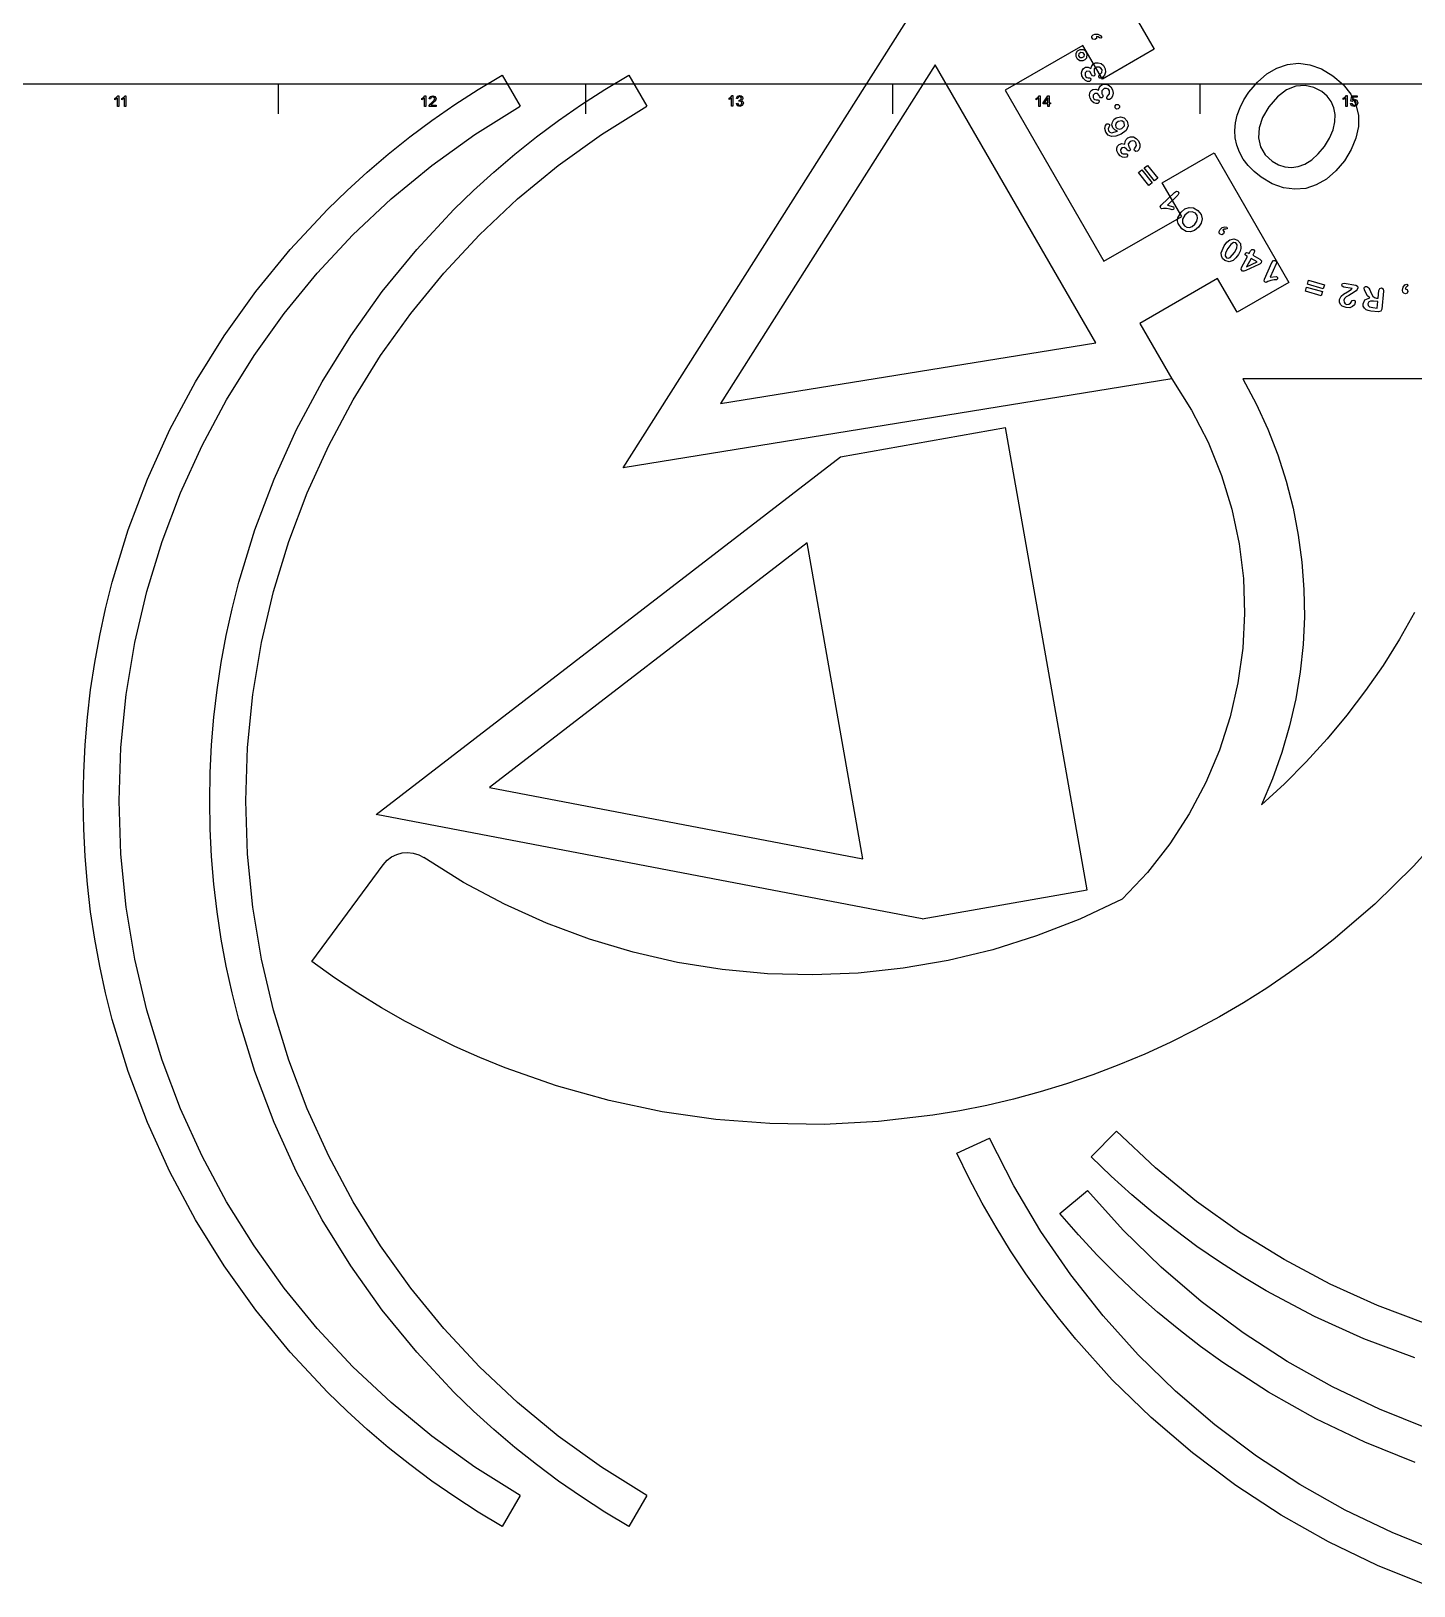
# Model space of a CAD drawing. Extents: x -180 to 1008, y 54 to 897.
# Drawn here: x 538.1 to 769.2, y 62.1 to 321.8 of the extents above; entities that cross this region are included whole.
import ezdxf

# ---------------------------------------------------------------- set-up
doc = ezdxf.new("R2010")
doc.units = 0

msp = doc.modelspace()

# ---------------------------------------------------------------- linework, layer by layer
at = {"layer": 'Layer 1'}
for p, q in [((19.999988, 313.001528), (830.999641, 313.001528)), ((579.43677, 313.001528), (579.43677, 308.00091)), ((630.749997, 313.001528), (630.749997, 308.00091)), ((682.060578, 313.001528), (682.060578, 308.00091)), ((733.373805, 313.001528), (733.373805, 308.00091)), ((552.1104, 310.592923), (552.432662, 310.802896)), ((552.1104, 310.380516), (552.1104, 310.592923)), ((552.341116, 310.494049), (552.1104, 310.380516)), ((552.549846, 310.645417), (552.341116, 310.494049)), ((552.432662, 310.802896), (552.627977, 311.042159)), ((552.549846, 309.245243), (552.549846, 310.645417)), ((552.769582, 309.245243), (552.549846, 309.245243)), ((552.627977, 311.042159), (552.769582, 311.042159)), ((552.769582, 311.042159), (552.769582, 309.245243)), ((553.315231, 310.592923), (553.63752, 310.802896)), ((553.315231, 310.380516), (553.315231, 310.592923)), ((553.545948, 310.494049), (553.315231, 310.380516)), ((553.754704, 310.645417), (553.545948, 310.494049)), ((553.63752, 310.802896), (553.832835, 311.042159)), ((553.754704, 309.245243), (553.754704, 310.645417)), ((553.97444, 309.245243), (553.754704, 309.245243)), ((553.832835, 311.042159), (553.97444, 311.042159)), ((553.97444, 311.042159), (553.97444, 309.245243)), ((603.422833, 310.592923), (603.745095, 310.802896)), ((603.422833, 310.380516), (603.422833, 310.592923)), ((603.653549, 310.494049), (603.422833, 310.380516)), ((603.862279, 310.645417), (603.653549, 310.494049)), ((603.745095, 310.802896), (603.94041, 311.042159)), ((603.862279, 309.245243), (603.862279, 310.645417)), ((604.082015, 309.245243), (603.862279, 309.245243)), ((603.94041, 311.042159), (604.082015, 311.042159)), ((604.082015, 311.042159), (604.082015, 309.245243)), ((604.616684, 309.245243), (604.642349, 309.397828)), ((605.799582, 309.245243), (604.616684, 309.245243)), ((604.642349, 309.397828), (604.786388, 309.635874)), ((604.658224, 310.524661), (604.832796, 310.909206)), ((604.884072, 310.501378), (604.658224, 310.524661)), ((604.786388, 309.635874), (605.074492, 309.906886)), ((604.832796, 310.909206), (605.239301, 311.042265)), ((604.980486, 310.765061), (604.884072, 310.501378)), ((605.01467, 309.57494), (604.921907, 309.456539)), ((604.921907, 309.456539), (605.799582, 309.456434)), ((605.234406, 310.860258), (604.980486, 310.765061)), ((605.26859, 309.800788), (605.01467, 309.57494)), ((605.074492, 309.906886), (605.468774, 310.285293)), ((605.47732, 310.769929), (605.234406, 310.860258)), ((605.239301, 311.042265), (605.647023, 310.899443)), ((605.606727, 310.115721), (605.26859, 309.800788)), ((605.468774, 310.285293), (605.571326, 310.550193)), ((605.571326, 310.550193), (605.47732, 310.769929)), ((605.753227, 310.334241), (605.606727, 310.115721)), ((605.647023, 310.899443), (605.797148, 310.545431)), ((605.797148, 310.545431), (605.753227, 310.334241)), ((605.799582, 309.456434), (605.799582, 309.245243)), ((654.735266, 310.615122), (655.057528, 310.825068)), ((654.735266, 310.402715), (654.735266, 310.615122)), ((654.965983, 310.516247), (654.735266, 310.402715)), ((655.174712, 310.667615), (654.965983, 310.516247)), ((655.057528, 310.825068), (655.252843, 311.064331)), ((655.174712, 309.267442), (655.174712, 310.667615)), ((655.394448, 309.267442), (655.174712, 309.267442)), ((655.252843, 311.064331), (655.394448, 311.064331)), ((655.394448, 311.064331), (655.394448, 309.267442)), ((655.95838, 309.739723), (655.958433, 309.739855)), ((656.135386, 309.375947), (655.95838, 309.739723)), ((655.958433, 309.739855), (656.17817, 309.769144)), ((655.980341, 310.600332), (656.163459, 310.942146)), ((656.200077, 310.561279), (655.980341, 310.600332)), ((656.527234, 309.23556), (656.135386, 309.375947)), ((656.163459, 310.942146), (656.518688, 311.064199)), ((656.17817, 309.769144), (656.306334, 309.499375)), ((656.309932, 310.802976), (656.200077, 310.561279)), ((656.306334, 309.499375), (656.528504, 309.417593)), ((656.523583, 310.883541), (656.309932, 310.802976)), ((656.391794, 310.11469), (656.416136, 310.307571)), ((656.546813, 310.139031), (656.391794, 310.11469)), ((656.416136, 310.307571), (656.451537, 310.304925)), ((656.451537, 310.304925), (656.70424, 310.378161)), ((656.518688, 311.064199), (656.788457, 311.000725)), ((656.734746, 310.804193), (656.523583, 310.883541)), ((656.959377, 309.397908), (656.527234, 309.23556)), ((656.528504, 309.417593), (656.789753, 309.525013)), ((656.798299, 310.040157), (656.546813, 310.139031)), ((656.70424, 310.378161), (656.816555, 310.603983)), ((656.816555, 310.603983), (656.734746, 310.804193)), ((656.788457, 311.000725), (656.976469, 310.829831)), ((656.789753, 309.525013), (656.897174, 309.791131)), ((656.980121, 310.387924), (656.795786, 310.236557)), ((656.795786, 310.236557), (657.042377, 310.083971)), ((656.897174, 309.791131), (656.798299, 310.040157)), ((657.130271, 309.795867), (656.959377, 309.397908)), ((656.976469, 310.829831), (657.042377, 310.599115)), ((657.042377, 310.599115), (656.980121, 310.387924)), ((657.042377, 310.083971), (657.130271, 309.795867)), ((706.047699, 310.592923), (706.369962, 310.802896)), ((706.047699, 310.380516), (706.047699, 310.592923)), ((706.278416, 310.494049), (706.047699, 310.380516)), ((706.487145, 310.645417), (706.278416, 310.494049)), ((706.369962, 310.802896), (706.565277, 311.042159)), ((706.487145, 309.245243), (706.487145, 310.645417)), ((706.706882, 309.245243), (706.487145, 309.245243)), ((706.565277, 311.042159), (706.706882, 311.042159)), ((706.706882, 311.042159), (706.706882, 309.245243)), ((707.19763, 309.875136), (708.014292, 311.03483)), ((707.19763, 309.673709), (707.19763, 309.875136)), ((707.973996, 309.673709), (707.19763, 309.673709)), ((707.973996, 310.682035), (707.413689, 309.875136)), ((707.413689, 309.875136), (707.973996, 309.875136)), ((707.973996, 309.875136), (707.973996, 310.682035)), ((707.973996, 309.245243), (707.973996, 309.673709)), ((708.193732, 309.245243), (707.973996, 309.245243)), ((708.014292, 311.03483), (708.193732, 311.03483)), ((708.193732, 311.03483), (708.193732, 309.875136)), ((708.193732, 309.875136), (708.435429, 309.875136)), ((708.435429, 309.673709), (708.193732, 309.673709)), ((708.193732, 309.673709), (708.193732, 309.245243)), ((708.435429, 309.875136), (708.435429, 309.673709)), ((757.360133, 310.614249), (757.682395, 310.824195)), ((757.360133, 310.401842), (757.360133, 310.614249)), ((757.590849, 310.515374), (757.360133, 310.401842)), ((757.799605, 310.666742), (757.590849, 310.515374)), ((757.682395, 310.824195), (757.87771, 311.063458)), ((757.799605, 309.266569), (757.799605, 310.666742)), ((758.019315, 309.266569), (757.799605, 309.266569)), ((757.87771, 311.063458), (758.019315, 311.063458)), ((758.019315, 311.063458), (758.019315, 309.266569)), ((758.582083, 309.73533), (758.812799, 309.75491)), ((758.757872, 309.372825), (758.582083, 309.735383)), ((758.582083, 309.735383), (758.582083, 309.73533)), ((758.621135, 310.112573), (758.79449, 311.031787)), ((758.827457, 310.085718), (758.621135, 310.112573)), ((759.157048, 309.236089), (758.757872, 309.372825)), ((758.79449, 311.031787), (759.684389, 311.031787)), ((758.812799, 309.75491), (758.9312, 309.500989)), ((758.961733, 310.210231), (758.827457, 310.085718)), ((758.970279, 310.821814), (758.873839, 310.340855)), ((758.873839, 310.340855), (759.211976, 310.453171)), ((758.9312, 309.500989), (759.157048, 309.416773)), ((759.15337, 310.259073), (758.961733, 310.210231)), ((759.684389, 310.821814), (758.970279, 310.821814)), ((759.429251, 310.150408), (759.15337, 310.259073)), ((759.157048, 309.416773), (759.4256, 309.536391)), ((759.627027, 309.453391), (759.157048, 309.236089)), ((759.211976, 310.453171), (759.607501, 310.290796)), ((759.4256, 309.536391), (759.535455, 309.853784)), ((759.535455, 309.853784), (759.429251, 310.150408)), ((759.607501, 310.290796), (759.768632, 309.873311)), ((759.768632, 309.873311), (759.627027, 309.453391)), ((759.684389, 311.031787), (759.684389, 310.821814))]:
    msp.add_line(p, q, dxfattribs=at)
at = {"layer": 'Visible'}
for p, q in [((713.272932, 340.478375), (725.771833, 318.827752)), ((637.041278, 248.888173), (689.521316, 331.615657)), ((715.356179, 320.753493), (715.377346, 320.996433)), ((715.52964, 320.484941), (715.356179, 320.753493)), ((715.377346, 320.996433), (715.546679, 321.198733)), ((715.833963, 320.41898), (715.52964, 320.484941)), ((715.546679, 321.198733), (715.860818, 321.324013)), ((716.107674, 320.607205), (715.833963, 320.41898)), ((715.860818, 321.324013), (716.370194, 321.314223)), ((716.150881, 320.928779), (716.107674, 320.607205)), ((716.15096, 320.928858), (716.150881, 320.928779)), ((716.402903, 320.900733), (716.15096, 320.928858)), ((716.370194, 321.314223), (716.786515, 321.11785)), ((716.64327, 320.709784), (716.402903, 320.900733)), ((716.83914, 320.637843), (716.64327, 320.709784)), ((716.786515, 321.11785), (716.979899, 320.858929)), ((716.952408, 320.713382), (716.83914, 320.637843)), ((716.979899, 320.858929), (716.952408, 320.713382)), ((713.862952, 319.456904), (700.871927, 311.957113)), ((712.71834, 318.122903), (712.949956, 318.530863)), ((712.729452, 317.59924), (712.71834, 318.122903)), ((712.969614, 317.133812), (712.729452, 317.59924)), ((712.949956, 318.530863), (713.386121, 318.766368)), ((713.367891, 316.885871), (712.969614, 317.133812)), ((713.175248, 318.036569), (713.119871, 317.698326)), ((713.119871, 317.698326), (713.330003, 317.427499)), ((713.519021, 318.24305), (713.175248, 318.036569)), ((713.330003, 317.427499), (713.729973, 317.412682)), ((713.386094, 318.766236), (713.87851, 318.769411)), ((713.386121, 318.766368), (713.386094, 318.766236)), ((713.913805, 318.22691), (713.519021, 318.24305)), ((713.519021, 318.24305), (713.519021, 318.24305)), ((713.729973, 317.412682), (714.069195, 317.615247)), ((714.203292, 317.043946), (713.862899, 316.889575)), ((717.112031, 313.827742), (713.862952, 319.456904)), ((713.87851, 318.769411), (714.270913, 318.522767)), ((714.121979, 317.952829), (713.913805, 318.22691)), ((714.069195, 317.615247), (714.121979, 317.952829)), ((714.438394, 317.307352), (714.203292, 317.043946)), ((714.270913, 318.522767), (714.509805, 318.051439)), ((714.509805, 318.051439), (714.438394, 317.307352)), ((725.771833, 318.827752), (717.112031, 313.827742)), ((612.837936, 312.078967), (616.849785, 314.485124)), ((616.850949, 314.485124), (619.848675, 309.288979)), ((633.981292, 312.078967), (637.993142, 314.485124)), ((637.993777, 314.485124), (640.994148, 309.288979)), ((689.201171, 316.173905), (653.326362, 259.627067)), ((715.995491, 269.76483), (689.201171, 316.173905)), ((713.862899, 316.889575), (713.367891, 316.885871)), ((713.629934, 314.854429), (713.711134, 315.272047)), ((713.705102, 314.379503), (713.629934, 314.854429)), ((713.950794, 313.891241), (713.705102, 314.379503)), ((713.711134, 315.272047), (713.935448, 315.594336)), ((713.935448, 315.594336), (714.274352, 315.78682)), ((714.243555, 314.875093), (714.216805, 314.463535)), ((714.216805, 314.463535), (714.342615, 314.218928)), ((714.538141, 315.118298), (714.243555, 314.875093)), ((714.274352, 315.78682), (714.750337, 315.814416)), ((714.989361, 315.07316), (714.538141, 315.118298)), ((714.750337, 315.814416), (715.207087, 315.610396)), ((715.256299, 314.712878), (714.989361, 315.07316)), ((715.207087, 315.610396), (715.345966, 316.023833)), ((715.290033, 314.607706), (715.256299, 314.712878)), ((715.453996, 314.358363), (715.290033, 314.607706)), ((715.345966, 316.023833), (715.587028, 316.328898)), ((715.680373, 314.328994), (715.453996, 314.358363)), ((715.587028, 316.328898), (715.925826, 316.512915)), ((715.85296, 314.468509), (715.680373, 314.328994)), ((715.764219, 315.508426), (715.737761, 314.998336)), ((715.737761, 314.998336), (715.798535, 314.842947)), ((716.180355, 315.821348), (715.764219, 315.508426)), ((715.798535, 314.842947), (715.852775, 314.708036)), ((715.852775, 314.708036), (715.85296, 314.468509)), ((715.925826, 316.512915), (716.406362, 316.561678)), ((716.567017, 315.837488), (716.180355, 315.821348)), ((716.406362, 316.561678), (716.882506, 316.411739)), ((716.505184, 314.332487), (716.577283, 314.451258)), ((716.505184, 314.180431), (716.505184, 314.332487)), ((716.877293, 315.668551), (716.567017, 315.837488)), ((716.577283, 314.451258), (717.016517, 314.904012)), ((717.051045, 315.38849), (716.877293, 315.668551)), ((716.882506, 316.411739), (717.286365, 316.06405)), ((717.016517, 314.904012), (717.051045, 315.38849)), ((717.475595, 314.469885), (717.208498, 314.122699)), ((717.286365, 316.06405), (717.556266, 315.544039)), ((717.621459, 314.958834), (717.475595, 314.469885)), ((717.556266, 315.544039), (717.621459, 314.958834)), ((743.015097, 313.327111), (744.565587, 314.685043)), ((744.565587, 314.685043), (746.236713, 315.671012)), ((746.236713, 315.671012), (748.016569, 316.268361)), ((748.016569, 316.268361), (749.872176, 316.454429)), ((749.872176, 316.454429), (751.770552, 316.206607)), ((751.770552, 316.206607), (753.691398, 315.514154)), ((753.691398, 315.514154), (755.614467, 314.36638)), ((755.614467, 314.36638), (757.31809, 312.917483)), ((608.925381, 309.551725), (612.837936, 312.078967)), ((630.068738, 309.551725), (633.981292, 312.078967)), ((700.871927, 311.957113), (717.373969, 283.378683)), ((714.286258, 313.572472), (713.950794, 313.891241)), ((714.642705, 313.426713), (714.286258, 313.572472)), ((714.342615, 314.218928), (714.508296, 314.096955)), ((714.508296, 314.096955), (714.728377, 314.043059)), ((714.946896, 313.436238), (714.642705, 313.426713)), ((714.728377, 314.043059), (714.97092, 314.016019)), ((715.142608, 313.591601), (714.946896, 313.436238)), ((714.97092, 314.016019), (715.084717, 313.950773)), ((714.995711, 311.499649), (715.196794, 311.836913)), ((715.084717, 313.950773), (715.164304, 313.807025)), ((715.164304, 313.807025), (715.142608, 313.591601)), ((715.196794, 311.836913), (715.521332, 312.052787)), ((715.521332, 312.052787), (715.994195, 312.113773)), ((715.994195, 312.113773), (716.464147, 311.942402)), ((716.464147, 311.942402), (716.573605, 312.364598)), ((716.673908, 313.969241), (716.505184, 314.180431)), ((716.573605, 312.364598), (716.7926, 312.685881)), ((716.942037, 313.950455), (716.673908, 313.969241)), ((716.7926, 312.685881), (717.117614, 312.893261)), ((717.208498, 314.122699), (716.942037, 313.950455)), ((717.419397, 312.221485), (717.026306, 311.880067)), ((717.026306, 311.880067), (717.035831, 311.369395)), ((717.117614, 312.893261), (717.593519, 312.975705)), ((717.803942, 312.264691), (717.419397, 312.221485)), ((717.593519, 312.975705), (718.079056, 312.859659)), ((718.125358, 312.118006), (717.803942, 312.264691)), ((718.079056, 312.859659), (718.506357, 312.541233)), ((718.318371, 311.850857), (718.125358, 312.118006)), ((718.318371, 311.365135), (718.318371, 311.850857)), ((718.506357, 312.541233), (718.812189, 312.041489)), ((718.812189, 312.041489), (718.918392, 311.462317)), ((741.597204, 311.613923), (743.015097, 313.327111)), ((747.892665, 312.004236), (746.361728, 310.867633)), ((749.44963, 312.630662), (747.892665, 312.004236)), ((750.982571, 312.75327), (749.44963, 312.630662)), ((752.431924, 312.435691), (750.982571, 312.75327)), ((753.760349, 311.725577), (752.431924, 312.435691)), ((754.645716, 310.954046), (753.760349, 311.725577)), ((757.31809, 312.917483), (758.602879, 311.305842)), ((605.113963, 306.906586), (608.925381, 309.551725)), ((612.264999, 304.567011), (619.849786, 309.288979)), ((626.257319, 306.906586), (630.068738, 309.551725)), ((633.408356, 304.567011), (640.993143, 309.288979)), ((714.944118, 311.077348), (714.995711, 311.499649)), ((715.052491, 310.608878), (714.944118, 311.077348)), ((715.331943, 310.139137), (715.052491, 310.608878)), ((715.688998, 309.844762), (715.331943, 310.139137)), ((715.830973, 311.404558), (715.55422, 311.141245)), ((715.55422, 311.141245), (715.556865, 310.728813)), ((715.556865, 310.728813), (715.699581, 310.493678)), ((716.054811, 309.72443), (715.688998, 309.844762)), ((715.699581, 310.493678), (715.873439, 310.383665)), ((716.284257, 311.391329), (715.830973, 311.404558)), ((715.873439, 310.383665), (716.096773, 310.34538)), ((716.357573, 309.755306), (716.054811, 309.72443)), ((716.096773, 310.34538), (716.34064, 310.335325)), ((716.57588, 311.050705), (716.284257, 311.391329)), ((716.34064, 310.335325), (716.458723, 310.278281)), ((716.541881, 309.924058), (716.357573, 309.755306)), ((716.458723, 310.278281), (716.548231, 310.140486)), ((716.548231, 310.140486), (716.541881, 309.924058)), ((716.6166, 310.948364), (716.57588, 311.050705)), ((716.797707, 310.711166), (716.6166, 310.948364)), ((717.025566, 310.697672), (716.797707, 310.711166)), ((717.187914, 310.848987), (717.025566, 310.697672)), ((717.035831, 311.369395), (717.107375, 311.218662)), ((717.107375, 311.218662), (717.17098, 311.087879)), ((717.17098, 311.087879), (717.187914, 310.848987)), ((717.848525, 310.759055), (717.912077, 310.882615)), ((717.859637, 310.607423), (717.848525, 310.759055)), ((718.042808, 310.408641), (717.859637, 310.607423)), ((717.912077, 310.882615), (718.318371, 311.365135)), ((718.311598, 310.408668), (718.042808, 310.408641)), ((718.56528, 310.59922), (718.311598, 310.408668)), ((718.807294, 310.964319), (718.56528, 310.59922)), ((718.918392, 311.462317), (718.807294, 310.964319)), ((719.220335, 309.33118), (719.425228, 309.559489)), ((719.234093, 309.020771), (719.220335, 309.33118)), ((719.425228, 309.559489), (719.748918, 309.576422)), ((719.748918, 309.576422), (719.963945, 309.368327)), ((719.963892, 309.36846), (719.98744, 309.062575)), ((719.963945, 309.368327), (719.963892, 309.36846)), ((740.121393, 309.055663), (740.771091, 310.334828)), ((740.771091, 310.334828), (741.597204, 311.613923)), ((744.92915, 309.198571), (743.879159, 307.424059)), ((746.361728, 310.867633), (744.92915, 309.198571)), ((744.92915, 309.198571), (744.92915, 309.198571)), ((755.32205, 310.054656), (754.645716, 310.954046)), ((755.772661, 309.039299), (755.32205, 310.054656)), ((758.602879, 311.305842), (759.455716, 309.566011)), ((759.455716, 309.566011), (759.879413, 307.754821)), ((601.40552, 304.146738), (605.113963, 306.906586)), ((622.548877, 304.146738), (626.257319, 306.906586)), ((718.717203, 306.162481), (718.778163, 306.624258)), ((718.778163, 306.624258), (719.02412, 307.041717)), ((719.02412, 307.041717), (719.423032, 307.355142)), ((719.461105, 308.812306), (719.234093, 309.020771)), ((719.423032, 307.355142), (720.111741, 307.524925)), ((719.770191, 306.727657), (719.439806, 306.456909)), ((719.765508, 308.826329), (719.461105, 308.812306)), ((719.98744, 309.062575), (719.765508, 308.826329)), ((720.367752, 306.845714), (719.770191, 306.727657)), ((720.111741, 307.524925), (720.765817, 307.326117)), ((720.773225, 306.553799), (720.367752, 306.845714)), ((720.765817, 307.326117), (721.247543, 306.788723)), ((720.773331, 306.553799), (720.773225, 306.553799)), ((720.782591, 306.022993), (720.773331, 306.553799)), ((721.247543, 306.788723), (721.420025, 305.997963)), ((739.351238, 306.497126), (739.648108, 307.776429)), ((739.648108, 307.776429), (740.121393, 309.055663)), ((743.879159, 307.424059), (743.289291, 305.681972)), ((755.657303, 305.327854), (755.967295, 306.66081)), ((756.003087, 307.904046), (755.772661, 309.039299)), ((755.967295, 306.66081), (756.003087, 307.904046)), ((759.879413, 307.754821), (759.884698, 305.881421)), ((597.801895, 301.275369), (601.40552, 304.146738)), ((605.067418, 299.393666), (612.264999, 304.567011)), ((618.945252, 301.275369), (622.548877, 304.146738)), ((626.210775, 299.393666), (633.408356, 304.567011)), ((717.497423, 305.544812), (717.605267, 306.049901)), ((717.663502, 304.948548), (717.497423, 305.544812)), ((717.605267, 306.049901), (717.878449, 306.347954)), ((718.081702, 304.450285), (717.663502, 304.948548)), ((717.878449, 306.347954), (718.095328, 306.369385)), ((718.202193, 305.787144), (718.067097, 305.492769)), ((718.067097, 305.492769), (718.126125, 305.171168)), ((718.656191, 304.21814), (718.081702, 304.450285)), ((718.095328, 306.369385), (718.273445, 306.223944)), ((718.126125, 305.171168), (718.333638, 304.959237)), ((718.310486, 306.006271), (718.202193, 305.787144)), ((718.273445, 306.223944), (718.310486, 306.006271)), ((718.333638, 304.959237), (718.639204, 304.854462)), ((718.639204, 304.854462), (719.643482, 305.128782)), ((719.383, 304.265183), (718.656191, 304.21814)), ((718.853226, 305.702371), (718.717203, 306.162481)), ((719.172022, 305.327616), (718.853226, 305.702371)), ((719.643482, 305.128755), (719.172022, 305.327616)), ((719.439806, 306.456909), (719.310399, 306.129064)), ((719.310399, 306.129064), (719.377973, 305.802886)), ((719.377973, 305.802886), (719.606652, 305.562698)), ((720.233079, 304.600251), (719.383, 304.265183)), ((719.606652, 305.562698), (719.949181, 305.468506)), ((719.643482, 305.128782), (719.643482, 305.128755)), ((719.949181, 305.468506), (720.338065, 305.57262)), ((721.083211, 305.248902), (720.233079, 304.600251)), ((720.338065, 305.57262), (720.782591, 306.022993)), ((721.062626, 303.747076), (721.344724, 304.00986)), ((721.420025, 305.997963), (721.083211, 305.248902)), ((721.344724, 304.00986), (721.797849, 304.177077)), ((721.797849, 304.177077), (722.29635, 304.150883)), ((722.29635, 304.150883), (722.774266, 303.91506)), ((739.233472, 305.227405), (739.351238, 306.497126)), ((739.305439, 303.988006), (739.233472, 305.227405)), ((739.567138, 302.778927), (739.305439, 303.988006)), ((743.289291, 305.681972), (743.169898, 304.027931)), ((743.169898, 304.027931), (743.531332, 302.517559)), ((754.205245, 302.567724), (755.065173, 303.952909)), ((755.065173, 303.952909), (755.657303, 305.327854)), ((759.4823, 303.954906), (758.691309, 302.037262)), ((759.884698, 305.881421), (759.4823, 303.954906)), ((719.510132, 302.255199), (719.646842, 302.623287)), ((719.535797, 301.830543), (719.510132, 302.255199)), ((719.727196, 301.38943), (719.535797, 301.830543)), ((719.646842, 302.623287), (719.92693, 302.894325)), ((720.087056, 300.978004), (719.727196, 301.38943)), ((719.92693, 302.894325), (720.380954, 303.039925)), ((720.349204, 302.312931), (720.124679, 302.003871)), ((720.124679, 302.003871), (720.201567, 301.598662)), ((720.201567, 301.598662), (720.384473, 301.39324)), ((720.797408, 302.381934), (720.349204, 302.312931)), ((720.380954, 303.039925), (720.874163, 302.956423)), ((720.384473, 301.39324), (720.57537, 301.316511)), ((721.145864, 302.09973), (720.797408, 302.381934)), ((720.801959, 301.319157), (721.043576, 301.353553)), ((720.874163, 302.956423), (720.905411, 303.391477)), ((720.905411, 303.391477), (721.062626, 303.747076)), ((721.043576, 301.353553), (721.170047, 301.318813)), ((721.204495, 302.006411), (721.145864, 302.09973)), ((721.425554, 301.80591), (721.204495, 302.006411)), ((721.65209, 301.834009), (721.425554, 301.80591)), ((721.763427, 303.403912), (721.438651, 302.996984)), ((721.438651, 302.996984), (721.540489, 302.496472)), ((721.540489, 302.496472), (721.638147, 302.361191)), ((721.638147, 302.361191), (721.724374, 302.244086)), ((721.784355, 302.012206), (721.65209, 301.834009)), ((721.724374, 302.244086), (721.784355, 302.012206)), ((722.133817, 303.516016), (721.763427, 303.403912)), ((722.476452, 303.429921), (722.133817, 303.516016)), ((722.449835, 302.043241), (722.489972, 302.176274)), ((722.488305, 301.89616), (722.449835, 302.043241)), ((722.714656, 303.202141), (722.476452, 303.429921)), ((722.704443, 301.733785), (722.488305, 301.89616)), ((722.489972, 302.176274), (722.802233, 302.724357)), ((722.968788, 301.782468), (722.704443, 301.733785)), ((722.802233, 302.724357), (722.714656, 303.202141)), ((722.774266, 303.91506), (723.165479, 303.478948)), ((723.183788, 302.015804), (722.968788, 301.782468)), ((723.165479, 303.478948), (723.374764, 302.928562)), ((723.355714, 302.418684), (723.183788, 302.015804)), ((723.374764, 302.928562), (723.355714, 302.418684)), ((727.113269, 296.507265), (735.77307, 301.507249)), ((735.77307, 301.507249), (748.271971, 279.856554)), ((740.018569, 301.600171), (739.567138, 302.778927)), ((740.64674, 300.46735), (740.018569, 301.600171)), ((743.531332, 302.517559), (744.315966, 301.187785)), ((753.18285, 301.319686), (754.205245, 302.567724)), ((758.691309, 302.037262), (757.553093, 300.174597)), ((594.304927, 298.295667), (597.801895, 301.275369)), ((598.271135, 293.793355), (605.067418, 299.393666)), ((615.448283, 298.295667), (618.945252, 301.275369)), ((619.414492, 293.793355), (626.210775, 299.393666)), ((720.491471, 300.753135), (720.087056, 300.978004)), ((720.873052, 300.701012), (720.491471, 300.753135)), ((720.57537, 301.316511), (720.801959, 301.319157)), ((721.165205, 300.786181), (720.873052, 300.701012)), ((721.315938, 300.985491), (721.165205, 300.786181)), ((721.170047, 301.318813), (721.283024, 301.199486)), ((721.283024, 301.199486), (721.315938, 300.985491)), ((724.093213, 298.971644), (724.646641, 299.406142)), ((725.794666, 296.804366), (724.093213, 298.971644)), ((724.646641, 299.406142), (726.348095, 297.238864)), ((741.457709, 299.39923), (740.64674, 300.46735)), ((742.451474, 298.395811), (741.457709, 299.39923)), ((744.315966, 301.187785), (745.50438, 300.081993)), ((745.50438, 300.081993), (746.525704, 299.494758)), ((746.525704, 299.494758), (747.609905, 299.148306)), ((747.609905, 299.148306), (748.712449, 299.044993)), ((748.712449, 299.044993), (749.827005, 299.193576)), ((749.827005, 299.193576), (750.946839, 299.619906)), ((750.946839, 299.619906), (752.087443, 300.333903)), ((752.087443, 300.333903), (753.18285, 301.319686)), ((757.553093, 300.174597), (756.131621, 298.468163)), ((590.916456, 295.210819), (594.304927, 298.295667)), ((612.059813, 295.210819), (615.448283, 298.295667)), ((723.155319, 298.235336), (723.708773, 298.669834)), ((724.856773, 296.068084), (723.155319, 298.235336)), ((723.708773, 298.669834), (725.410227, 296.502556)), ((725.410227, 296.502556), (724.856773, 296.068084)), ((726.348095, 297.238864), (725.794666, 296.804366)), ((730.362348, 290.878103), (727.113269, 296.507265)), ((743.628037, 297.457092), (742.451474, 298.395811)), ((745.501827, 296.340307), (743.628037, 297.457092)), ((743.628037, 297.457092), (743.628037, 297.457092)), ((747.386121, 295.661393), (745.501827, 296.340307)), ((752.852392, 296.131855), (751.078112, 295.559952)), ((754.554521, 297.108266), (752.852392, 296.131855)), ((756.131621, 298.468163), (754.554521, 297.108266)), ((587.638323, 292.024014), (590.916456, 295.210819)), ((591.890243, 287.790487), (598.271135, 293.793355)), ((608.78168, 292.024014), (612.059813, 295.210819)), ((613.0336, 287.790487), (619.414492, 293.793355)), ((726.930654, 292.757198), (729.137382, 294.898627)), ((729.721237, 294.447354), (727.967448, 292.745424)), ((729.137382, 294.898627), (729.491969, 295.11456)), ((729.491969, 295.11456), (729.78098, 295.010519)), ((729.885252, 294.744957), (729.721237, 294.447354)), ((729.721237, 294.447354), (729.721237, 294.447354)), ((729.78098, 295.010519), (729.885252, 294.744957)), ((749.249923, 295.400475), (747.386121, 295.661393)), ((751.078112, 295.559952), (749.249923, 295.400475)), ((581.420435, 285.357281), (587.638323, 292.024014)), ((602.563792, 285.357281), (608.78168, 292.024014)), ((726.772724, 292.484175), (726.930654, 292.757198)), ((726.852681, 292.243695), (726.772724, 292.484175)), ((727.007065, 292.154002), (726.852681, 292.243695)), ((727.328613, 292.192869), (727.007065, 292.154002)), ((727.841613, 292.20795), (727.328613, 292.192869)), ((728.433855, 292.060419), (727.841613, 292.20795)), ((727.967448, 292.745424), (728.982865, 292.450996)), ((728.764664, 291.958581), (728.433855, 292.060419)), ((728.969054, 292.037188), (728.764664, 291.958581)), ((729.059541, 292.244727), (728.969054, 292.037188)), ((728.982865, 292.450996), (729.059541, 292.244727)), ((729.734625, 290.649742), (730.273078, 291.606236)), ((730.273078, 291.606236), (730.912998, 292.148842)), ((730.877412, 291.06937), (730.488528, 290.413866)), ((731.511114, 291.560172), (730.877306, 291.06937)), ((730.877306, 291.06937), (730.877412, 291.06937)), ((730.912998, 292.148842), (731.618297, 292.391253)), ((732.12963, 291.646532), (731.511114, 291.560172)), ((731.618297, 292.391253), (732.350874, 292.306216)), ((732.652605, 291.391659), (732.12963, 291.646532)), ((732.350874, 292.306216), (733.066439, 291.871798)), ((732.92539, 291.03471), (732.652605, 291.391659)), ((733.016698, 290.601085), (732.92539, 291.03471)), ((733.066439, 291.871798), (733.591107, 291.215499)), ((733.591107, 291.215499), (733.771606, 290.496601)), ((717.373969, 283.378683), (730.362348, 290.878103)), ((729.676913, 290.16019), (729.734625, 290.649742)), ((729.769894, 289.679595), (729.676913, 290.16019)), ((730.394892, 288.799619), (729.769894, 289.679595)), ((731.094555, 288.375571), (730.394892, 288.799619)), ((730.394892, 288.799619), (730.394892, 288.799619)), ((730.488528, 290.413866), (730.47424, 289.790641)), ((730.47424, 289.790641), (730.812562, 289.276212)), ((730.812562, 289.276212), (731.205971, 289.052798)), ((731.814247, 288.283999), (731.094555, 288.375571)), ((731.205971, 289.052798), (731.640204, 289.018561)), ((731.640204, 289.018561), (732.104204, 289.197498)), ((732.523832, 288.519055), (731.814247, 288.283999)), ((732.104204, 289.197498), (732.561588, 289.592971)), ((733.169547, 289.060127), (732.523832, 288.519055)), ((732.561588, 289.592971), (732.899037, 290.104277)), ((732.899037, 290.104277), (733.016698, 290.601085)), ((733.620132, 289.761563), (733.169547, 289.060127)), ((733.771606, 290.496601), (733.620132, 289.761563)), ((736.618307, 288.359617), (736.763299, 288.665157)), ((736.631801, 288.096145), (736.618307, 288.359617)), ((736.763299, 288.665157), (737.143319, 289.004485)), ((737.143319, 289.004485), (737.582024, 289.143788)), ((737.244813, 288.572897), (737.431926, 288.307838)), ((737.24484, 288.572897), (737.244813, 288.572897)), ((737.448615, 288.72369), (737.24484, 288.572897)), ((737.754665, 288.747284), (737.448615, 288.72369)), ((737.582024, 289.143788), (737.899921, 289.085606)), ((737.947175, 288.827823), (737.754665, 288.747284)), ((737.899921, 289.085606), (737.978793, 288.96022)), ((737.978793, 288.96022), (737.947175, 288.827823)), ((585.938836, 281.409472), (591.890243, 287.790487)), ((607.082193, 281.409472), (613.0336, 287.790487)), ((736.781661, 287.903767), (736.631801, 288.096145)), ((737.091461, 287.824948), (736.781661, 287.903767)), ((736.977955, 284.791239), (737.474551, 285.960828)), ((737.359378, 287.983671), (737.091461, 287.824948)), ((737.431926, 288.307838), (737.359378, 287.983671)), ((737.474551, 285.960828), (737.474577, 285.960828)), ((737.474577, 285.960828), (737.92413, 286.57265)), ((737.92413, 286.57265), (738.398871, 286.95267)), ((738.563045, 286.201281), (738.068248, 285.522758)), ((738.398871, 286.95267), (739.059403, 287.113828)), ((738.991088, 286.512325), (738.563045, 286.201281)), ((739.40987, 286.451312), (738.991088, 286.512325)), ((739.059403, 287.113828), (739.696228, 286.915258)), ((739.642703, 286.110714), (739.40987, 286.451312)), ((739.549966, 285.591312), (739.642703, 286.110714)), ((739.696228, 286.915258), (740.193035, 286.328704)), ((740.193035, 286.328704), (740.26307, 285.528764)), ((575.665985, 278.320972), (581.420435, 285.357281)), ((596.809342, 278.320972), (602.563792, 285.357281)), ((736.995417, 284.275355), (736.977955, 284.791239)), ((737.188854, 283.8421), (736.995417, 284.275355)), ((737.564853, 283.496925), (737.188854, 283.8421)), ((738.28473, 283.284042), (737.564853, 283.496925)), ((737.689736, 284.812115), (737.605599, 284.306338)), ((737.605599, 284.306338), (737.846687, 283.963703)), ((738.068248, 285.522758), (737.689736, 284.812115)), ((737.846687, 283.963703), (738.148708, 283.878732)), ((738.068248, 285.522758), (738.068248, 285.522758)), ((738.148708, 283.878732), (738.455175, 284.00212)), ((738.98696, 283.536401), (738.28473, 283.284042)), ((738.455175, 284.00212), (739.158542, 284.860242)), ((739.398572, 283.937165), (738.98696, 283.536401)), ((739.158542, 284.860242), (739.549966, 285.591312)), ((739.824709, 284.532027), (739.398572, 283.937165)), ((740.105299, 285.047223), (739.824709, 284.532027)), ((740.26307, 285.528764), (740.105299, 285.047223)), ((740.372396, 282.337893), (741.355137, 284.169522)), ((740.98898, 284.429977), (740.994536, 284.707366)), ((741.253378, 284.224132), (740.98898, 284.429977)), ((740.994536, 284.707366), (741.192365, 284.860269)), ((741.192365, 284.860269), (741.495154, 284.777057)), ((741.946744, 283.852102), (741.20906, 282.477196)), ((741.20906, 282.477196), (742.964304, 283.306135)), ((741.355137, 284.169522), (741.253378, 284.224132)), ((741.495154, 284.777057), (741.63951, 284.699614)), ((741.63951, 284.699614), (741.875677, 285.139774)), ((741.875677, 285.139774), (742.10216, 285.368744)), ((742.964304, 283.306135), (741.946744, 283.852102)), ((742.10216, 285.368744), (742.364468, 285.340751)), ((742.467311, 284.822354), (742.231144, 284.382194)), ((742.231144, 284.382194), (743.419096, 283.744813)), ((742.364468, 285.340751), (742.531578, 285.135276)), ((742.531578, 285.135276), (742.467285, 284.822354)), ((742.467285, 284.822354), (742.467311, 284.822354)), ((743.419096, 283.744813), (743.702914, 283.461498)), ((743.702914, 283.461498), (743.665581, 283.124948)), ((744.183158, 280.369713), (745.442706, 283.174849)), ((745.442706, 283.174849), (745.692446, 283.506503)), ((745.692446, 283.506503), (745.999441, 283.516584)), ((745.999441, 283.516584), (746.194439, 283.308331)), ((746.194439, 283.308331), (746.151974, 282.971199)), ((580.431005, 274.674719), (585.938836, 281.409472)), ((601.574362, 274.674719), (607.082193, 281.409472)), ((740.296626, 281.980832), (740.372396, 282.337893)), ((740.51117, 281.733136), (740.296626, 281.980832)), ((740.7435, 281.706016), (740.51117, 281.733136)), ((741.072879, 281.837117), (740.7435, 281.706016)), ((743.227299, 282.842003), (741.072879, 281.837117)), ((743.377053, 282.91098), (743.227299, 282.842003)), ((743.499026, 282.973527), (743.377053, 282.91098)), ((743.600758, 283.043906), (743.499026, 282.973527)), ((743.665581, 283.124948), (743.600758, 283.043906)), ((746.151974, 282.971305), (745.15095, 280.741876)), ((745.15095, 280.741876), (746.203303, 280.843396)), ((746.151974, 282.971199), (746.151974, 282.971305)), ((746.203303, 280.843396), (746.350755, 280.680043)), ((746.350755, 280.680043), (746.343346, 280.453745)), ((570.389698, 270.940588), (575.665985, 278.320972)), ((591.533055, 270.940588), (596.809342, 278.320972)), ((736.36309, 280.485733), (723.372065, 272.986392)), ((739.61217, 274.856729), (736.36309, 280.485733)), ((748.271971, 279.856554), (739.61217, 274.856729)), ((744.137253, 280.057664), (744.183158, 280.369713)), ((744.300395, 279.863725), (744.137253, 280.057664)), ((744.476978, 279.837531), (744.300395, 279.863725)), ((744.761431, 279.992418), (744.476978, 279.837531)), ((745.232574, 280.195935), (744.761431, 279.992418)), ((745.837411, 280.277638), (745.232574, 280.195935)), ((746.182453, 280.305208), (745.837411, 280.277638)), ((746.343346, 280.453745), (746.182453, 280.305208)), ((751.037446, 278.396876), (751.233422, 279.072648)), ((753.683805, 277.629506), (751.037446, 278.396876)), ((751.233422, 279.072648), (753.879755, 278.305278)), ((751.369524, 279.542097), (751.5655, 280.217869)), ((754.015883, 278.774701), (751.369524, 279.542097)), ((751.5655, 280.217869), (754.211833, 279.450499)), ((753.879755, 278.305278), (753.683805, 277.629506)), ((754.211833, 279.450499), (754.015883, 278.774701)), ((757.106556, 279.47029), (757.233133, 279.674045)), ((757.173708, 279.220867), (757.106556, 279.47029)), ((757.47311, 279.079871), (757.173708, 279.220867)), ((757.233133, 279.674045), (757.508299, 279.717463)), ((757.404001, 277.902715), (758.057653, 278.276623)), ((758.852936, 278.832459), (757.47311, 279.079871)), ((757.508299, 279.717463), (759.453831, 279.368637)), ((758.057653, 278.276623), (758.692705, 278.68387)), ((758.745066, 277.956901), (758.279003, 277.685783)), ((758.692705, 278.68387), (758.853042, 278.832459)), ((759.491322, 278.466991), (758.745066, 277.956901)), ((758.853042, 278.832459), (758.852936, 278.832459)), ((759.453831, 279.368637), (759.743682, 279.204781)), ((759.69185, 278.687521), (759.491322, 278.466991)), ((759.80824, 278.925831), (759.69185, 278.687521)), ((759.743682, 279.204781), (759.80824, 278.925831)), ((760.854533, 278.886223), (760.920917, 279.036056)), ((760.912556, 278.60505), (760.854533, 278.886223)), ((761.102686, 278.135124), (760.912556, 278.60505)), ((760.920917, 279.036056), (761.066385, 279.140169)), ((761.066385, 279.140169), (761.268685, 279.165569)), ((761.397537, 277.633025), (761.102686, 278.135124)), ((761.268685, 279.165569), (761.486675, 279.078813)), ((761.486675, 279.078813), (761.628412, 278.905246)), ((761.628412, 278.905246), (761.776208, 278.60423)), ((761.776208, 278.60423), (762.040818, 278.043129)), ((762.040818, 278.043129), (762.303363, 277.568573)), ((763.177149, 277.213317), (763.304069, 278.471833)), ((763.304069, 278.471833), (763.450542, 278.82685)), ((763.450542, 278.82685), (763.748304, 278.915591)), ((763.748304, 278.915591), (764.02982, 278.763033)), ((764.097659, 278.391796), (763.793706, 275.377799)), ((764.02982, 278.763033), (764.097659, 278.391796)), ((767.271703, 278.567638), (767.386082, 279.064102)), ((767.3297, 278.234449), (767.271703, 278.567638)), ((767.492841, 278.027148), (767.3297, 278.234449)), ((767.386082, 279.064102), (767.663894, 279.431131)), ((767.726257, 277.956557), (767.492841, 278.027148)), ((767.663894, 279.431131), (767.957052, 279.567153)), ((767.797489, 279.011079), (767.71816, 278.770309)), ((767.71816, 278.770309), (768.023965, 278.661909)), ((767.71816, 278.770309), (767.71816, 278.770309)), ((768.024733, 278.071069), (767.726257, 277.956557)), ((768.033781, 279.20703), (767.797489, 279.011079)), ((767.957052, 279.567153), (768.093842, 279.510321)), ((768.023965, 278.661909), (768.151865, 278.355337)), ((768.151865, 278.355337), (768.024733, 278.071069)), ((768.144456, 279.38393), (768.033781, 279.20703)), ((768.093842, 279.510321), (768.144456, 279.38393)), ((756.727224, 276.973658), (756.998236, 277.541665)), ((756.734367, 276.557628), (756.727224, 276.973658)), ((756.889519, 276.17512), (756.734367, 276.557628)), ((757.17294, 275.884211), (756.889519, 276.17512)), ((756.998236, 277.541665), (757.404001, 277.902715)), ((757.840113, 275.633624), (757.17294, 275.884211)), ((757.588256, 277.165745), (757.454245, 276.859649)), ((757.454245, 276.859649), (757.482158, 276.543605)), ((757.482158, 276.543605), (757.664112, 276.295426)), ((757.864534, 277.44361), (757.588256, 277.165745)), ((757.664112, 276.295426), (757.95219, 276.167394)), ((758.444949, 275.628862), (757.840113, 275.633624)), ((758.279003, 277.685783), (757.864534, 277.44361)), ((757.95219, 276.167394), (758.275094, 276.187932)), ((758.275094, 276.187932), (758.551232, 276.373743)), ((758.903763, 275.813964), (758.444949, 275.628862)), ((758.551232, 276.373743), (758.679979, 276.574376)), ((758.679979, 276.574376), (758.868891, 276.821523)), ((758.868891, 276.821523), (759.113286, 276.875921)), ((759.21142, 276.12985), (758.903763, 275.813964)), ((759.113286, 276.875921), (759.317042, 276.749371)), ((759.361624, 276.495821), (759.21142, 276.12985)), ((759.317042, 276.749371), (759.361624, 276.495821)), ((760.662896, 276.290055), (760.981983, 276.965059)), ((760.697027, 275.879025), (760.662896, 276.290055)), ((760.876838, 275.520806), (760.697027, 275.879025)), ((761.180447, 275.266145), (760.876838, 275.520806)), ((760.981983, 276.965059), (761.767609, 277.260995)), ((761.767609, 277.260995), (761.397537, 277.633025)), ((761.609627, 276.577445), (761.472282, 276.25931)), ((761.472282, 276.25931), (761.526283, 275.965068)), ((761.526283, 275.965068), (761.737209, 275.75483)), ((761.923211, 276.715875), (761.609627, 276.577445)), ((761.737209, 275.75483), (762.279048, 275.640821)), ((762.409011, 276.715875), (761.923211, 276.715875)), ((762.279048, 275.641218), (763.011176, 275.567373)), ((762.279048, 275.640821), (762.279048, 275.641218)), ((762.303363, 277.568573), (762.554902, 277.332671)), ((763.119761, 276.644199), (762.409011, 276.715875)), ((762.554902, 277.332671), (762.899257, 277.241284)), ((762.899257, 277.241363), (763.177149, 277.213317)), ((762.899257, 277.241284), (762.899257, 277.241363)), ((763.011176, 275.567373), (763.119761, 276.644199)), ((763.793706, 275.377799), (763.64136, 275.017993)), ((575.380845, 267.610637), (580.431005, 274.674719)), ((596.524201, 267.610637), (601.574362, 274.674719)), ((723.372065, 272.986392), (728.724579, 263.719902)), ((761.513292, 275.140812), (761.180447, 275.266145)), ((761.967793, 275.070698), (761.513292, 275.140812)), ((763.258349, 274.940549), (761.967793, 275.070698)), ((763.64136, 275.017993), (763.258349, 274.940549)), ((565.606298, 263.241633), (570.389698, 270.940588)), ((586.749655, 263.241633), (591.533055, 270.940588)), ((570.802447, 260.241637), (575.380845, 267.610637)), ((591.945804, 260.241637), (596.524201, 267.610637)), ((653.326362, 259.627067), (715.995491, 269.76483)), ((561.330508, 255.249609), (565.606298, 263.241633)), ((582.473864, 255.249609), (586.749655, 263.241633)), ((728.724579, 263.719902), (637.041278, 248.888173)), ((728.722701, 263.719346), (732.008532, 258.532414)), ((740.558583, 263.719346), (742.776261, 259.579457)), ((781.934866, 263.719373), (740.559377, 263.719373)), ((566.709905, 252.592128), (570.802447, 260.241637)), ((587.853262, 252.592128), (591.945804, 260.241637)), ((732.008532, 258.532414), (734.771657, 253.151954)), ((742.776261, 259.579457), (744.726785, 255.340985)), ((557.577052, 246.990018), (561.330508, 255.249609)), ((578.720409, 246.990018), (582.473864, 255.249609)), ((673.373816, 250.72332), (700.948656, 255.585827)), ((714.561451, 178.377332), (700.948656, 255.585827)), ((744.726785, 255.340985), (746.409613, 251.016314)), ((563.117312, 244.68652), (566.709905, 252.592128)), ((584.260668, 244.68652), (587.853262, 252.592128)), ((734.771657, 253.151954), (737.01537, 247.612434)), ((595.761038, 190.934441), (673.373816, 250.72332)), ((746.409613, 251.016314), (747.8242, 246.61783)), ((554.360655, 238.488364), (557.577052, 246.990018)), ((575.504011, 238.488364), (578.720409, 246.990018)), ((737.01537, 247.612434), (738.742964, 241.948324)), ((560.03876, 236.549222), (563.117312, 244.68652)), ((581.182116, 236.549222), (584.260668, 244.68652)), ((747.8242, 246.61783), (748.970004, 242.157919)), ((738.742964, 241.948324), (739.957736, 236.194092)), ((748.970004, 242.157919), (749.846481, 237.648966)), ((551.69604, 229.770148), (554.360655, 238.488364)), ((557.488342, 228.204644), (560.03876, 236.549222)), ((572.839396, 229.770148), (575.504011, 238.488364)), ((578.631699, 228.204644), (581.182116, 236.549222)), ((749.846481, 237.648966), (750.453088, 233.103357)), ((667.788468, 236.322861), (614.739577, 195.455371)), ((677.096498, 183.548342), (667.788468, 236.322861)), ((739.957736, 236.194092), (740.662978, 230.384207)), ((750.453088, 233.103357), (750.789281, 228.533477)), ((550.575252, 225.337799), (551.69604, 229.770148)), ((571.718608, 225.337799), (572.839396, 229.770148)), ((740.662978, 230.384207), (740.861985, 224.553138)), ((555.480152, 219.677196), (557.488342, 228.204644)), ((576.623509, 219.677196), (578.631699, 228.204644)), ((750.789281, 228.533477), (750.854519, 223.951712)), ((549.597931, 220.860873), (550.575252, 225.337799)), ((570.741287, 220.860873), (571.718608, 225.337799)), ((740.861985, 224.553138), (740.558053, 218.735354)), ((750.854519, 223.951712), (750.648256, 219.370447)), ((769.257043, 224.68414), (766.726537, 220.2206)), ((548.765917, 216.342559), (549.597931, 220.860873)), ((569.909274, 216.342559), (570.741287, 220.860873)), ((554.028282, 210.991287), (555.480152, 219.677196)), ((575.171639, 210.991287), (576.623509, 219.677196)), ((740.558053, 218.735354), (739.754474, 212.965324)), ((750.648256, 219.370447), (750.16995, 214.802068)), ((766.726537, 220.2206), (763.99815, 215.87232)), ((548.081052, 211.786043), (548.765917, 216.342559)), ((569.224408, 211.786043), (569.909274, 216.342559)), ((763.99815, 215.87232), (761.075568, 211.646155)), ((750.16995, 214.802068), (749.419057, 210.258959)), ((547.545175, 207.194514), (548.081052, 211.786043)), ((553.146826, 202.171326), (554.028282, 210.991287)), ((568.688531, 207.194514), (569.224408, 211.786043)), ((574.290182, 202.171326), (575.171639, 210.991287)), ((739.754474, 212.965324), (738.454543, 207.277517)), ((761.075568, 211.646155), (757.962477, 207.548959)), ((749.419057, 210.258959), (748.395035, 205.753508)), ((547.160127, 202.571159), (547.545175, 207.194514)), ((568.303484, 202.571159), (568.688531, 207.194514)), ((738.454543, 207.277517), (736.661556, 201.706402)), ((748.395035, 205.753508), (747.09734, 201.298098)), ((757.962477, 207.548959), (754.662565, 203.587586)), ((754.662565, 203.587586), (751.179517, 199.768891)), ((546.927748, 197.919167), (547.160127, 202.571159)), ((552.849875, 193.241724), (553.146826, 202.171326)), ((568.071105, 197.919167), (568.303484, 202.571159)), ((573.993232, 193.241724), (574.290182, 202.171326)), ((736.661556, 201.706402), (734.378806, 196.286448)), ((747.09734, 201.298098), (745.525428, 196.905116)), ((546.84988, 193.241724), (546.927748, 197.919167)), ((567.993237, 193.241724), (568.071105, 197.919167)), ((751.179517, 199.768891), (747.517019, 196.099726)), ((614.739577, 195.455371), (677.096498, 183.548342)), ((734.378806, 196.286448), (731.609587, 191.052123)), ((745.525428, 196.905116), (743.678757, 192.586947)), ((747.517019, 196.099726), (743.678757, 192.586947)), ((546.927748, 188.564282), (546.84988, 193.241724)), ((553.146826, 184.312122), (552.849875, 193.241724)), ((568.071105, 188.564282), (567.993237, 193.241724)), ((574.290182, 184.312122), (573.993232, 193.241724)), ((686.989257, 173.514561), (595.761038, 190.934441)), ((731.609587, 191.052123), (728.357194, 186.037896)), ((547.160127, 183.912289), (546.927748, 188.564282)), ((568.303484, 183.912289), (568.071105, 188.564282)), ((775.159103, 189.089534), (769.101261, 182.335882)), ((599.214748, 184.283614), (600.116924, 184.528761)), ((600.116924, 184.528761), (601.048898, 184.602536)), ((601.048898, 184.602536), (601.984833, 184.500445)), ((601.984833, 184.500445), (602.898889, 184.217996)), ((728.357194, 186.037896), (724.624922, 181.278237)), ((547.545175, 179.288935), (547.160127, 183.912289)), ((554.028282, 175.492162), (553.146826, 184.312122)), ((568.688531, 179.288935), (568.303484, 183.912289)), ((575.171639, 175.492162), (574.290182, 184.312122)), ((585.034844, 166.368439), (596.94637, 182.564887)), ((596.945391, 182.564861), (597.603143, 183.297171)), ((597.603143, 183.297171), (598.368208, 183.871586)), ((598.368208, 183.871586), (599.214748, 184.283614)), ((602.898889, 184.217996), (603.76523, 183.750695)), ((610.388189, 179.61182), (603.76523, 183.750695)), ((769.101261, 182.335882), (762.606107, 175.976926)), ((548.081052, 174.697405), (547.545175, 179.288935)), ((569.224408, 174.697405), (568.688531, 179.288935)), ((617.219009, 175.959863), (610.388189, 179.61182)), ((724.624922, 181.278237), (720.416064, 176.807614)), ((686.989257, 173.514561), (714.561451, 178.377332)), ((720.416064, 176.807614), (713.348911, 173.483577)), ((548.765917, 170.14089), (548.081052, 174.697405)), ((555.480152, 166.806253), (554.028282, 175.492162)), ((569.909274, 170.14089), (569.224408, 174.697405)), ((576.623509, 166.806253), (575.171639, 175.492162)), ((624.232227, 172.796339), (617.219009, 175.959863)), ((762.606107, 175.976926), (755.691087, 170.03639)), ((631.402378, 170.122765), (624.232227, 172.796339)), ((713.348911, 173.483577), (706.133123, 170.667677)), ((549.597931, 165.622575), (548.765917, 170.14089)), ((570.741287, 165.622575), (569.909274, 170.14089)), ((638.703998, 167.940656), (631.402378, 170.122765)), ((706.133123, 170.667677), (698.794162, 168.358398)), ((755.691087, 170.03639), (752.081579, 167.230443)), ((557.488342, 158.278804), (555.480152, 166.806253)), ((578.631699, 158.278804), (576.623509, 166.806253)), ((588.849341, 163.660222), (585.034976, 166.368571)), ((646.111624, 166.251528), (638.703998, 167.940656)), ((653.59979, 165.056895), (646.111624, 166.251528)), ((691.357495, 166.554225), (683.848584, 165.253641)), ((698.794162, 168.358398), (691.357495, 166.554225)), ((752.081579, 167.230443), (748.373647, 164.537998)), ((550.575252, 161.145649), (549.597931, 165.622575)), ((571.718608, 161.145649), (570.741287, 165.622575)), ((592.73474, 161.091427), (588.849341, 163.660222)), ((661.143033, 164.358275), (653.59979, 165.056895)), ((668.715889, 164.157182), (661.143033, 164.358275)), ((676.292894, 164.455132), (668.715889, 164.157182)), ((683.848584, 165.253641), (676.292894, 164.455132)), ((748.373647, 164.537998), (744.569472, 161.962019)), ((551.69604, 156.713301), (550.575252, 161.145649)), ((572.839396, 156.713301), (571.718608, 161.145649)), ((596.687514, 158.662591), (592.73474, 161.091427)), ((744.569472, 161.962019), (740.671234, 159.505473)), ((600.704006, 156.37412), (596.687514, 158.662591)), ((740.671234, 159.505473), (736.681114, 157.171325)), ((554.360655, 147.995085), (551.69604, 156.713301)), ((560.03876, 149.934226), (557.488342, 158.278804)), ((575.504011, 147.995085), (572.839396, 156.713301)), ((581.182116, 149.934226), (578.631699, 158.278804)), ((604.780557, 154.22642), (600.704006, 156.37412)), ((736.681114, 157.171325), (732.601293, 154.962539)), ((608.913507, 152.219896), (604.780557, 154.22642)), ((732.601293, 154.962539), (728.433951, 152.882083)), ((613.099199, 150.354956), (608.913507, 152.219896)), ((724.18127, 150.932921), (719.866065, 149.126394)), ((728.433951, 152.882083), (724.18127, 150.932921)), ((563.117312, 141.796928), (560.03876, 149.934226)), ((584.260668, 141.796928), (581.182116, 149.934226)), ((617.333974, 148.632004), (613.099199, 150.354956)), ((625.936139, 145.613689), (617.333974, 148.632004)), ((719.866065, 149.126394), (715.512138, 147.471596)), ((557.577052, 139.49343), (554.360655, 147.995085)), ((578.720409, 139.49343), (575.504011, 147.995085)), ((634.690734, 143.168199), (625.936139, 145.613689)), ((711.123148, 145.968121), (706.702752, 144.615563)), ((715.512138, 147.471596), (711.123148, 145.968121)), ((643.568489, 141.298779), (634.690734, 143.168199)), ((702.254611, 143.413516), (697.782382, 142.361575)), ((706.702752, 144.615563), (702.254611, 143.413516)), ((566.709905, 133.89132), (563.117312, 141.796928)), ((587.853262, 133.89132), (584.260668, 141.796928)), ((652.540138, 140.008678), (643.568489, 141.298779)), ((688.780294, 140.706386), (679.725757, 139.646748)), ((693.289723, 141.459333), (688.780294, 140.706386)), ((697.782382, 142.361575), (693.289723, 141.459333)), ((561.330508, 131.23384), (557.577052, 139.49343)), ((582.473864, 131.23384), (578.720409, 139.49343)), ((661.576411, 139.301141), (652.540138, 140.008678)), ((670.64804, 139.179415), (661.576411, 139.301141)), ((679.725757, 139.646748), (670.64804, 139.179415)), ((715.220263, 133.781074), (719.461528, 138.023927)), ((725.986666, 131.919613), (719.462507, 138.023821)), ((692.820666, 134.362892), (698.257847, 136.898655)), ((702.300576, 128.93121), (698.257635, 136.898682)), ((570.802447, 126.241811), (566.709905, 133.89132)), ((591.945804, 126.241811), (587.853262, 133.89132)), ((694.867138, 130.156676), (692.819793, 134.362971)), ((718.582379, 130.528816), (715.219866, 133.781206)), ((565.606298, 123.241816), (561.330508, 131.23384)), ((586.749655, 123.241816), (582.473864, 131.23384)), ((697.043761, 126.038745), (694.867138, 130.156676)), ((722.036151, 127.403677), (718.582379, 130.528816)), ((732.846605, 126.306242), (725.986666, 131.919613)), ((706.826924, 121.31013), (702.300576, 128.93121)), ((710.029144, 124.282015), (714.627597, 128.138841)), ((720.59396, 121.489244), (714.626644, 128.138841)), ((725.577626, 124.406741), (722.036151, 127.403677)), ((575.380845, 118.872811), (570.802447, 126.241811)), ((596.524201, 118.872811), (591.945804, 126.241811)), ((699.346647, 122.01129), (697.043761, 126.038745)), ((740.015098, 121.191003), (732.846605, 126.306242)), ((570.389698, 115.54286), (565.606298, 123.241816)), ((591.533055, 115.54286), (586.749655, 123.241816)), ((713.096641, 120.749044), (710.030388, 124.282121)), ((729.20325, 121.538962), (725.577626, 124.406741)), ((701.772781, 118.076422), (699.346647, 122.01129)), ((711.813589, 114.051608), (706.826924, 121.31013)), ((716.264897, 117.33478), (713.096641, 120.749044)), ((726.938556, 115.29935), (720.59396, 121.489244)), ((732.909466, 118.801292), (729.20325, 121.538962)), ((747.464921, 116.581191), (740.015098, 121.191003)), ((580.431005, 111.80873), (575.380845, 118.872811)), ((601.574362, 111.80873), (596.524201, 118.872811)), ((704.319146, 114.236251), (701.772781, 118.076422)), ((719.531696, 114.040588), (716.264897, 117.33478)), ((736.69272, 116.194683), (732.909466, 118.801292)), ((575.665985, 108.162477), (570.389698, 115.54286)), ((596.809342, 108.162477), (591.533055, 115.54286)), ((733.633948, 109.5788), (726.938556, 115.29935)), ((740.549455, 113.720089), (736.69272, 116.194683)), ((755.168847, 112.4841), (747.464921, 116.581191)), ((585.938836, 105.073977), (580.431005, 111.80873)), ((607.082193, 105.073977), (601.574362, 111.80873)), ((706.982729, 110.492891), (704.319146, 114.236251)), ((717.237482, 107.171812), (711.813589, 114.051608)), ((722.89358, 110.867727), (719.531696, 114.040588)), ((744.476116, 111.378461), (740.549455, 113.720089)), ((763.099651, 108.907026), (755.168847, 112.4841)), ((709.760513, 106.848451), (706.982729, 110.492891)), ((726.34709, 107.817455), (722.89358, 110.867727)), ((740.65365, 104.337234), (733.633948, 109.5788)), ((752.524993, 107.097919), (744.476116, 111.378461)), ((581.420435, 101.126167), (575.665985, 108.162477)), ((602.563792, 101.126167), (596.809342, 108.162477)), ((712.649484, 103.305043), (709.760513, 106.848451)), ((723.075517, 100.686908), (717.237482, 107.171812)), ((729.888766, 104.891033), (726.34709, 107.817455)), ((760.810907, 103.360678), (752.524993, 107.097919)), ((771.230109, 105.857263), (763.099651, 108.907026)), ((591.890243, 98.692961), (585.938836, 105.073977)), ((613.0336, 98.692961), (607.082193, 105.073977)), ((733.51515, 102.089718), (729.888766, 104.891033)), ((747.971175, 99.584292), (740.65365, 104.337234)), ((718.748923, 96.529769), (712.649484, 103.305043)), ((737.222783, 99.41477), (733.51515, 102.089718)), ((769.305414, 100.174359), (760.810907, 103.360678)), ((587.638323, 94.459435), (581.420435, 101.126167)), ((608.78168, 94.459435), (602.563792, 101.126167)), ((729.304603, 94.613063), (723.075517, 100.686908)), ((744.867959, 94.44901), (737.222783, 99.41477)), ((755.560037, 95.329615), (747.971175, 99.584292)), ((598.271135, 92.690093), (591.890243, 98.692961)), ((619.414492, 92.690093), (613.0336, 98.692961)), ((725.256924, 90.18396), (718.748923, 96.529769)), ((590.916456, 91.272629), (587.638323, 94.459435)), ((612.059813, 91.272629), (608.78168, 94.459435)), ((735.901653, 88.966444), (729.304603, 94.613063)), ((752.796622, 90.003824), (744.867959, 94.44901)), ((763.393751, 91.582841), (755.560037, 95.329615)), ((594.304927, 88.187782), (590.916456, 91.272629)), ((605.067418, 87.089782), (598.271135, 92.690093)), ((615.448283, 88.187782), (612.059813, 91.272629)), ((626.210775, 87.089782), (619.414492, 92.690093)), ((771.445831, 88.353612), (763.393751, 91.582841)), ((732.149365, 84.284506), (725.256924, 90.18396)), ((742.843579, 83.763217), (735.901653, 88.966444)), ((760.981099, 86.089284), (752.796622, 90.003824)), ((597.801895, 85.208079), (594.304927, 88.187782)), ((612.264999, 81.916438), (605.067418, 87.089782)), ((618.945252, 85.208079), (615.448283, 88.187782)), ((633.408356, 81.916438), (626.210775, 87.089782)), ((769.39372, 82.715463), (760.981099, 86.089284)), ((601.40552, 82.33671), (597.801895, 85.208079)), ((622.548877, 82.33671), (618.945252, 85.208079)), ((739.402123, 78.848298), (732.149365, 84.284506)), ((750.107291, 79.019549), (742.843579, 83.763217)), ((605.113963, 79.576862), (601.40552, 82.33671)), ((619.849786, 77.194469), (612.264999, 81.916438)), ((626.257319, 79.576862), (622.548877, 82.33671)), ((640.993143, 77.194469), (633.408356, 81.916438)), ((608.925381, 76.931724), (605.113963, 79.576862)), ((630.068738, 76.931724), (626.257319, 79.576862)), ((746.991077, 73.892226), (739.402123, 78.848298)), ((757.669701, 74.751606), (750.107291, 79.019549)), ((612.837936, 74.404481), (608.925381, 76.931724)), ((619.848675, 77.194443), (616.850949, 71.998297)), ((633.981292, 74.404481), (630.068738, 76.931724)), ((640.994148, 77.194443), (637.993777, 71.998297)), ((616.849785, 71.998324), (612.837936, 74.404481)), ((637.993142, 71.998324), (633.981292, 74.404481)), ((754.892103, 69.433181), (746.991077, 73.892226)), ((765.507721, 70.975556), (757.669701, 74.751606)), ((773.598262, 67.707565), (765.507721, 70.975556)), ((763.08108, 65.488053), (754.892103, 69.433181)), ((771.533885, 62.073734), (763.08108, 65.488053))]:
    msp.add_line(p, q, dxfattribs=at)

doc.saveas('drawing.dxf')
